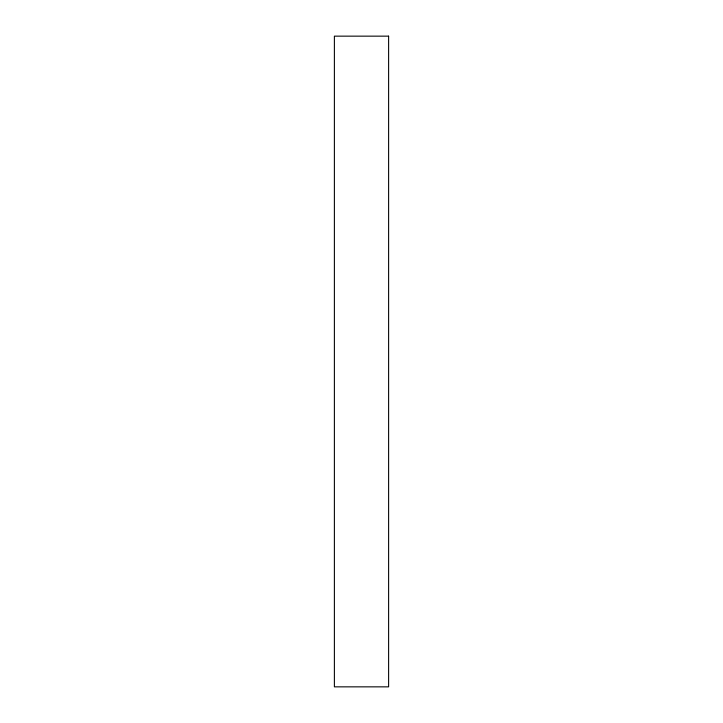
<?xml version="1.0" encoding="UTF-8"?>
<svg xmlns="http://www.w3.org/2000/svg" width="723" height="723" viewBox="0 0 723 723"><rect width="100%" height="100%" fill="white"/><g stroke="black" fill="none" stroke-linecap="round" stroke-linejoin="round"><path stroke-width="1.08" d="M388.613 36.15L334.388 36.15L334.388 686.85L388.613 686.85L388.613 36.15"/></g></svg>
